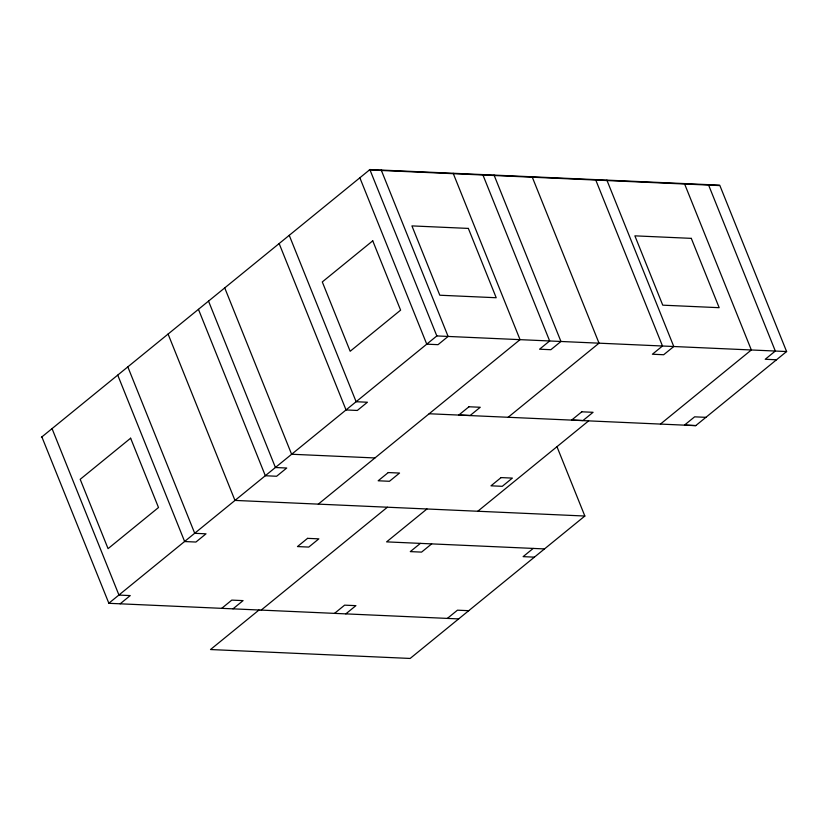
<?xml version="1.0" encoding="UTF-8"?>
<svg xmlns="http://www.w3.org/2000/svg" width="828" height="828" viewBox="0 0 828 828"><rect width="100%" height="100%" fill="white"/><g stroke="black" fill="none" stroke-linecap="round" stroke-linejoin="round"><path stroke-width="1.24" d="M41.4 437.298L369.95 169.554M120.163 603.809L130.244 595.58L118.963 595.084L52.081 428.697M318.294 504.128L520.046 339.656L453.164 173.269M221.707 608.342L231.788 600.114L243.07 600.621L232.989 608.839M259.019 610.008L210.519 649.535L410.15 658.446L584.847 516.03L556.933 446.602M261.193 610.101L387.4 507.212M508.133 417.281L599.027 343.175L532.135 176.799M426.948 508.982L386.593 541.874L544.493 548.923M334.533 613.372L344.614 605.154L355.905 605.651L345.814 613.879M420.386 543.385L410.295 551.614L421.576 552.11L431.667 543.892M477.777 511.249L588.636 420.872M660.444 424.071L751.338 349.975L684.456 183.588M447.358 618.412L457.449 610.184L468.731 610.691M533.211 548.415L523.12 556.644L534.402 557.151M458.64 618.909L108.758 603.301L436.832 335.94L369.837 169.554L719.718 185.161L786.6 351.548L695.706 425.654L429.152 413.752M369.36 169.937L719.242 185.555M436.718 335.93L786.6 351.548M776.509 359.776L765.227 359.269L775.318 351.041L708.437 184.665M705.901 417.343L694.62 416.836L684.528 425.064L695.81 425.561M374.929 457.956L291.601 454.241L224.719 287.854M584.847 516.03L234.966 500.412L168.074 334.036M606.883 180.131L673.775 346.518L663.683 354.736L652.402 354.229L662.493 346.011L595.601 179.624M494.057 175.091L560.949 341.478L550.858 349.706L539.577 349.199L549.657 340.97L482.776 174.594M381.232 170.061L448.114 336.447L438.033 344.665L426.751 344.169L359.859 177.782M289.251 235.349L356.133 401.735L367.415 402.232L357.323 410.46L346.042 409.953L279.16 243.577M208.542 301.144L275.434 467.52L286.716 468.027L276.624 476.255L265.343 475.748L198.461 309.361M127.843 366.928L194.725 533.315L206.006 533.822L195.925 542.04L184.644 541.543L117.752 375.156M41.876 436.915L108.872 603.301M130.627 438.198L80.192 479.319L108.064 548.643L158.5 507.523L130.627 438.198M372.745 240.824L322.299 281.934L350.172 351.269L400.607 310.148L372.745 240.824M307.55 538.355L297.469 546.573L308.751 547.08L318.842 538.852L307.55 538.355M388.26 472.56L378.168 480.778L389.45 481.285L399.541 473.057L388.26 472.56M468.959 406.765L458.867 414.994L470.159 415.49L480.24 407.272L468.959 406.765M501.085 477.59L490.994 485.819L502.275 486.315L512.366 478.098L501.085 477.59M581.784 411.806L571.703 420.024L582.984 420.531L593.065 412.303L581.784 411.806M468.348 228.414L411.93 225.899L439.803 295.223L496.21 297.738L468.348 228.414M691.297 238.361L634.879 235.845L662.752 305.17L719.17 307.685L691.297 238.361"/></g></svg>
